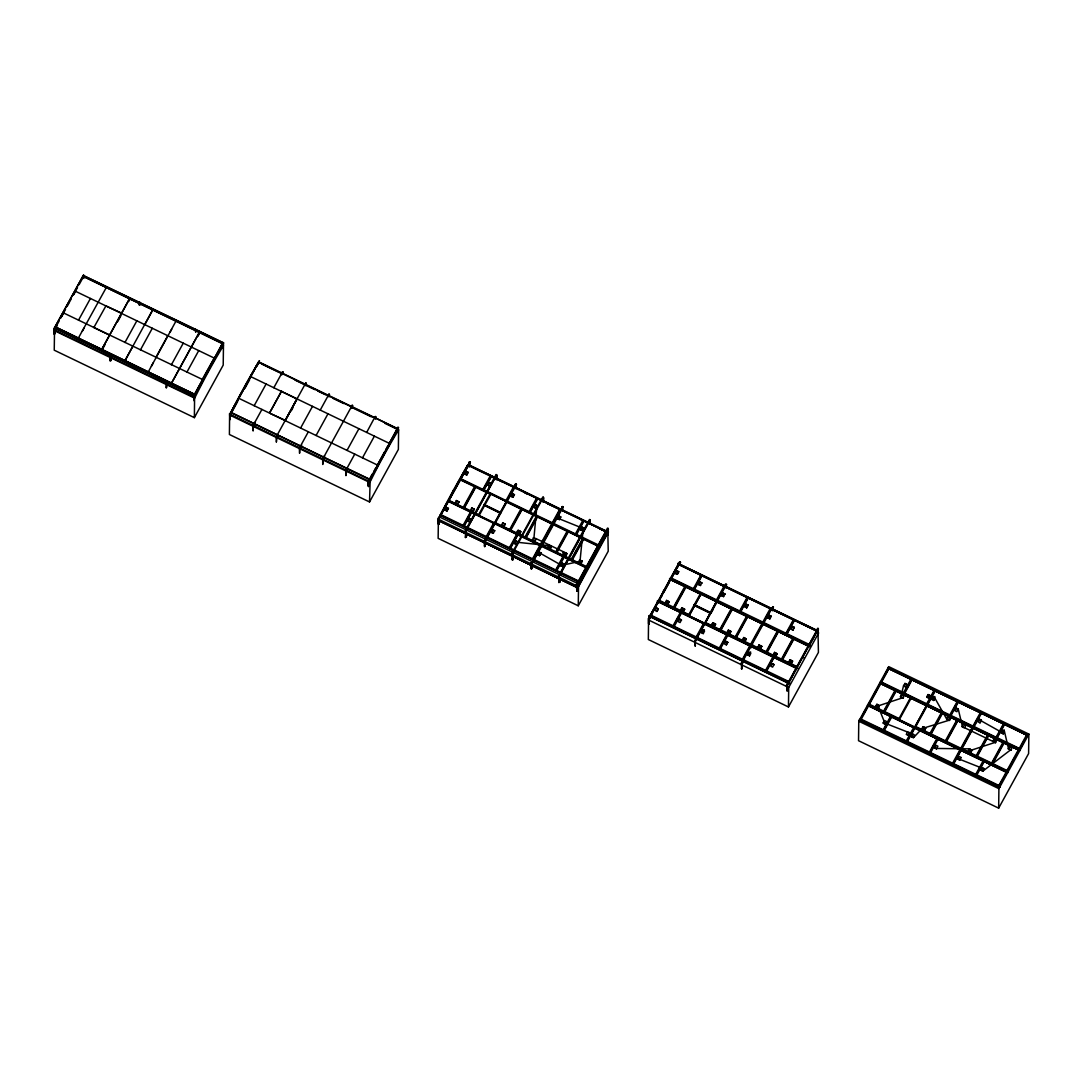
<?xml version="1.0" encoding="UTF-8"?>
<svg xmlns="http://www.w3.org/2000/svg" width="1083" height="1083" viewBox="0 0 1083 1083"><rect width="100%" height="100%" fill="white"/><g stroke="black" fill="none" stroke-linecap="round" stroke-linejoin="round"><path stroke-width="1.5" d="M223.504 342.783L194.642 395.606L54.556 328.027L54.245 350.188L194.371 417.645L223.206 365.106L223.504 342.783L83.31 275.434L54.556 327.824L54.15 334.038L54.218 328.46L83.648 274.852M59.132 321.028L55.138 328.339L55.03 333.767L54.15 334.038M63.044 312.716L202.67 379.578L194.737 394.388L55.111 326.822L194.737 394.388M74.957 291.016L214.569 358.229L222.516 343.419M77.841 339.033L106.662 286.873M78.517 320.162L90.43 298.475M83.892 278.453L83.96 275.61M94.004 327.256L105.904 305.92M101.694 350.757L104.889 344.895M109.613 335.121L93.585 327.418M110.249 360.436L110.276 354.764L109.979 360.91L110.791 360.612L110.859 355.048L110.75 360.68M105.484 305.717L121.377 313.014M124.938 342.499L136.851 320.812M124.965 360.801L132.816 346.303M129.946 298.082L101.193 350.472L129.946 297.879M130.447 298.367L128.85 301.277M139.179 304.986L139.477 301.724L139.436 304.513M139.653 305.298L139.721 302.441L139.693 305.23M140.411 349.958L152.31 328.257M144.797 324.643L152.662 310.144M147.748 372.89L176.434 320.257M153.15 309.048L124.396 361.681M155.884 357.404L167.784 335.703M166.322 382.434L166.322 388.025L166.66 381.988M170.965 384.086L199.786 331.709M171.033 384.099L199.786 331.506M171.358 364.849L183.257 343.162M186.831 372.295L198.731 350.608M222.854 342.81L193.762 395.633L194.033 400.764M194.371 417.645L194.615 395.241L223.369 342.851M195.495 331.493L195.157 329.218M195.712 332.278L195.779 329.435M200.301 331.98L197.905 336.353M202.304 379.402L214.204 358.053M222.827 348.13L223.003 342.526M259.378 360.842L229.88 414.193L229.88 419.784L229.623 413.462L229.406 434.5L369.533 501.957L398.368 449.431L398.598 429.951L384.898 423.345M230.137 413.706L230.07 419.283M230.53 414.532L237.691 401.468M395.701 431.982L398.097 428.814L258.553 361.763L230.774 412.379L370.034 479.755L397.799 429.139M238.707 398.26L377.967 465.297M250.62 376.573L389.866 443.597M252.772 430.208L252.881 424.563L253.287 430.452M253.097 430.966L253.084 425.362L254.749 422.492M253.747 425.7L255.331 422.776M254.18 405.705L266.093 384.018M253.977 423.9L261.924 409.428M273.823 387.741L281.756 373.283M276.49 441.62L276.558 436.056M276.3 442.135L276.666 436.016M277.194 435.068L304.973 384.451M282.555 374.556L282.514 371.74L283.164 372.051M280.998 374.677L282.582 372.011M270.628 413.625L285.127 420.258M285.113 420.624L297.04 398.558M299.26 446.981L299.693 452.789M299.504 453.303L299.883 447.198M300.167 448.051L301.751 445.127M300.397 446.237L308.344 431.779M300.6 428.056L312.5 406.355M305.69 385.697L305.717 382.908L306.381 383.233M316.074 435.501L327.973 413.801M320.243 410.078L328.176 395.62M322.91 463.971L322.978 458.393M322.72 464.472L322.707 458.881L324.372 456.011L322.856 459.178M323.614 457.405L351.393 406.788M328.975 396.906L328.934 394.09L329.584 394.402M346.113 475.139L345.707 469.25M345.924 475.654L346.289 469.535M346.817 468.587L354.75 454.115M347.02 450.393L358.92 428.706M352.178 408.074L352.137 405.259L352.801 405.597L351.203 408.467M362.494 457.838L374.393 436.151M366.663 432.428L374.596 417.618L398.476 429.477L395.363 433.809L395.011 433.092M368.234 485.78L368.301 480.216L368.558 486.538L368.626 480.974L372.593 473.731M368.477 486.511L368.545 480.933M369.208 481.285L398.625 427.636L397.975 427.325L389.298 443.299M369.533 501.957L370.115 481.854A122.772 19.359 -64.3 0 1 398.26 430.56L398.598 429.951M375.381 419.243L375.341 416.427L376.004 416.738M397.989 431.535L397.975 427.325M438.791 524.091L438.872 518.121M439.211 523.509L438.29 523.847L438.398 517.809L438.141 538.346L578.268 605.79L578.512 586.661L608.429 532.051L468.262 464.58L467.436 465.568A182.513 28.781 -64.3 0 0 439.278 516.875L438.601 524.605L438.656 520.084L438.358 520.869L439.238 520.733M438.75 518.703L470.415 462.157L469.751 461.845L438.371 519.204L578.512 586.661L579.419 584.333A182.513 28.781 -64.3 0 1 607.563 533.026L608.429 532.051M606.697 531.726L579.094 582.207L440.28 515.386L467.937 464.661L606.751 531.794M448.389 508.387L447.035 511.014L445.289 510.174L446.643 507.548L448.389 508.563L446.643 507.548M447.035 511.014L445.289 509.998M448.227 500.887L478.97 515.819L490.843 494.2M453.263 490.301L453.263 490.477M456.349 500.549L458.975 501.984L456.349 500.549L455.456 502.363L458.082 503.622L458.975 501.808M552.574 523.563L598.858 546.198L460.045 479.052L551.179 523.238M463.402 526.176L471.335 511.88L463.389 526.392M468.154 472.364L466.814 474.99L465.054 474.151L466.407 471.525L468.154 472.54L466.407 471.525M465.541 531.794L464.959 531.279L496.095 474.53L496.759 474.841L465.46 531.753M466.543 536.762L466.096 533.296L465.46 537.534L465.46 531.55L496.61 474.801L496.704 479.322L496.935 478.456M465.798 537.087L465.839 531.022L465.758 536.992M465.907 533.811L466.313 537.168M466.814 474.99L465.054 473.975M468.722 465.487L469.494 465.609M468.885 466.624L468.98 462.075L469.467 466.895M468.425 521.302L470.171 522.155L468.425 521.302L469.778 518.676L471.525 519.515L470.171 522.155M469.765 466.353L469.751 461.845M438.75 518.906L469.9 461.94M469.778 518.676L471.525 519.691M471.755 507.954L474.381 509.403L471.755 507.954L470.848 509.768L473.474 511.041L474.381 509.227M475.437 486.781L463.578 508.089M483.167 490.152L491.1 476.073M484.48 540.079L484.453 545.981M485.225 545.751L485.374 542.569L484.48 542.84M515.901 488.555L515.955 484.074L484.737 540.796L485.387 541.148L516.537 484.385L515.874 484.047L515.819 488.528M488.189 485.292L489.949 486.132L488.189 485.292L489.543 482.666L491.289 483.505L489.949 486.132M489.543 482.666L491.289 483.681M491.073 476.114L483.153 490.369M494.66 530.656L493.32 533.283L491.56 532.443L492.914 529.817L494.66 530.832L492.914 529.817M493.32 533.283L491.56 532.267M496.325 479.823L496.501 475.315L496.826 478.727M502.702 522.859L505.328 524.294L502.702 522.859L501.795 524.673L504.421 525.932L505.328 524.118M509.66 548.661L517.579 534.406M509.687 548.797L517.606 534.149M509.903 530.359L521.789 509.091M514.425 494.633L513.085 497.273L511.325 496.42L512.679 493.794L514.425 494.809L512.679 493.794M513.843 551.369L512.245 554.279L511.663 553.765L512.327 554.076M512.178 554.036L512.245 560.046L513.356 559.207L512.476 559.478L513.125 553.779L513.017 559.816M513.085 497.273L511.325 496.258M512.503 559.573L512.584 553.603M512.814 559.031L512.814 555.782L512.584 559.437M515.061 487.512L515.102 484.277L515.508 487.716M514.696 543.585L516.456 544.424L514.696 543.585L516.049 540.945L517.796 541.974L516.049 540.945M517.2 531.902C516.808 529.018 522.859 531.076 519.826 533.35L517.2 531.902L518.094 530.264M519.826 533.35L520.72 531.536M529.452 512.787L537.344 498.383M531.13 568.534L531.239 562.497L531.455 569.292L531.455 563.282L532.105 563.607L563.255 506.844L562.591 506.533L562.619 511.041M531.943 568.237L531.509 564.771L531.78 565.84M532.051 568.209L531.753 565.502M532.809 559.586L560.493 509.2L532.795 559.803M533.499 537.682L536.126 539.117L533.499 537.682L532.592 539.496L535.219 540.755L536.126 538.941M534.461 507.561L536.22 508.401L534.461 507.561L535.814 504.935L537.561 505.951L535.814 504.935M537.127 516.212L525.323 538.129L537.209 516.253M537.831 554.713L539.591 555.565L537.831 554.713L539.185 552.086L540.931 552.926L539.591 555.565M539.185 552.086L540.931 553.102M540.701 545.182L586.986 567.817L494.579 522.981M543.152 502.282L543.72 498.045M548.891 545.087L551.518 546.536L550.624 548.174L547.998 546.901L548.891 545.087L551.518 546.536M550.624 548.174L551.518 546.36M556.093 552.817L567.979 531.333M555.945 570.714L563.85 556.676M557.596 518.703L559.356 519.542L557.596 518.703L558.95 516.077L560.696 516.916L559.356 519.542M558.95 516.077L560.696 517.092M558.368 576.278L558.963 582.532L558.882 576.522L590.032 519.772L590.045 524.253L590.181 519.813L589.518 519.488L558.368 576.278L558.95 576.765L590.181 519.813M559.221 582.058L559.261 575.98L559.735 582.14M558.882 582.505L559.518 578.268L559.735 582.302M559.952 581.72L559.992 578.579M564.067 564.067L562.727 566.693L560.967 565.854L562.321 563.228L564.067 564.243L562.321 563.228M561.752 509.822L561.82 506.763L562.334 510.174M562.226 510.201L562.334 509.944M562.727 566.693L560.967 565.678M564.297 552.506C558.124 553.061 572.65 554.956 564.297 552.682M563.404 554.144L566.03 555.403M575.709 534.704L583.615 520.666M576.332 584.915L607.468 528.138L608.132 528.45L576.833 585.375L576.332 584.888L576.914 591.183L576.833 585.172M577.171 590.695L577.212 584.63L577.686 590.776M577.686 590.952L577.483 586.905L576.914 591.183M577.916 590.37L577.726 587.636M578.322 587.934L438.182 520.517M579.703 559.925L582.316 561.36L579.703 559.925L578.796 561.725L581.422 562.998L582.329 561.184M583.832 528.044L582.492 530.684L580.732 529.831L582.085 527.204L583.832 528.22L582.085 527.204M582.492 530.684L580.732 529.668M583.385 538.738L571.526 560.046M589.802 523.482L589.802 520.314L590.357 523.658M607.753 532.119L607.753 528.964L608.226 551.22L578.268 605.79M608.01 532.89L608.375 529.167M608.159 535.246L608.132 528.45M649.313 623.28L648.744 624.295L648.812 618.731L680.029 562.009M649.001 623.822L649.083 618.258M649.15 616.268L649.462 615.482L789.588 682.94L649.421 615.591L649.15 616.268L789.277 683.711L789.588 682.94M648.825 624.336L648.866 620.18M650.247 615.482L658.085 601.092L650.193 615.496L788.979 682.493M656.555 607.956L658.302 608.984L656.948 611.435L655.201 610.595L656.555 607.956L658.302 608.984M656.948 611.435L658.302 608.808M797.751 668.103L657.652 600.781M657.652 600.551L797.778 668.238L657.395 601.227M665.666 602.229L668.292 603.502L665.666 602.229L666.559 600.415L669.186 601.864L666.559 600.415M669.822 578.376L809.949 646.064L669.822 578.606M670.607 578.376L678.459 563.986L817.272 631.132L809.367 645.522L670.553 578.376L678.459 563.986M673.301 626.597L681.221 612.233L673.301 626.813M673.775 607.929L685.674 586.404L673.761 608.145M675.562 573.476L677.322 574.328L675.562 573.476L676.916 570.849L678.662 571.689L677.322 574.328M676.916 570.849L678.662 571.865M677.714 564.216L678.026 563.444L818.152 630.888L817.841 631.673L677.755 564.121L678.026 563.444L818.152 631.118M679.704 565.34L679.19 562.212M680.002 564.798L679.962 561.982L680.611 562.321L679.014 565.231M680.11 562.28L671.162 578.647M679.691 619.097L681.437 620.112L679.691 619.097L678.337 621.723L680.083 622.576L681.437 619.936M681.058 609.648L681.965 607.834L684.591 609.269L683.684 610.907L681.058 609.648L681.965 607.834M683.684 610.907L684.591 609.093M689.181 615.374L658.383 600.875L670.255 578.931L658.437 600.767L689.167 615.564L701.053 594.066M693.689 589.842L701.594 575.127L694.474 588.394M695.205 640.459L695.245 645.996M695.137 646.023L694.69 640.215M695.435 645.482L694.988 642.381M698.697 584.617L700.457 585.456L698.697 584.617L700.051 581.991L701.798 583.006L700.051 581.991M702.826 630.238C697.587 636.98 708.174 627.03 702.826 630.414M701.473 632.689L703.233 633.528M704.356 623.686L696.464 638.09L704.356 623.375M704.735 623.185L716.594 601.241L704.6 623.74L716.648 601.945M712.005 624.539L712.912 622.725L715.538 624.174L714.631 625.812L712.005 624.539L712.912 622.725M714.631 625.812L715.538 623.998M724.717 586.58L716.824 600.97L724.662 586.512M719.586 648.866L727.519 634.57L719.572 649.083M724.947 593.971L723.593 596.598L721.833 595.758L723.187 593.118L724.933 594.147L723.187 593.118M723.593 596.598L721.847 595.582M725.786 587.446L726.084 584.184L726.747 584.522L725.15 587.433M726.124 587L726.084 584.184L724.568 587.121M725.962 641.366L727.708 642.395L726.355 644.845L724.608 644.006L725.962 641.366L727.708 642.395M726.355 644.845L727.708 642.219M727.41 631.958L730.037 633.217L727.41 631.958L728.304 630.144L730.93 631.579L728.304 630.144M732 608.971L720.114 630.455L731.946 608.673M735.533 638.009L747.419 616.349M739.96 612.112L747.879 597.681M741.963 668.482L741.449 662.634L741.855 668.509M741.706 664.867L741.665 669.023L741.652 663.419L743.331 660.549L741.801 663.73M741.665 669.023L742.18 665.179M742.721 660.007L750.573 645.671M742.803 639.363L745.429 640.635L742.803 639.363L743.71 637.549L746.336 638.997L743.71 637.549M744.969 606.886L746.729 607.739L744.969 606.886L746.322 604.26L748.082 605.099L746.729 607.739M746.322 604.26L748.069 605.275M747.392 616.376L735.506 637.86M747.812 597.423L739.946 611.976M749.098 652.508C743.859 659.249 754.445 649.313 749.098 652.683M747.744 654.958L749.504 655.811M750.912 645.062L762.798 623.794M758.208 646.781L759.102 644.967L761.728 646.402L760.835 648.04L758.208 646.781L759.102 644.967M760.835 648.04L761.742 646.226M763.082 622.887L770.988 608.849M765.843 671.352L773.763 657.097M765.925 671.176L773.79 656.853M766.317 652.697L778.19 631.199M766.331 652.832L778.217 630.956M771.218 616.241L769.864 618.867L768.104 618.027L769.458 615.401L771.204 616.417L769.458 615.401M769.864 618.867L768.118 617.851M771.962 609.756L772.572 607.252M772.233 663.649L773.979 664.664L772.233 663.649L770.879 666.275L772.639 667.114L773.979 664.488M772.829 610.88L772.802 606.67L773.465 607.008L771.868 609.891M773.6 654.186L776.24 655.459L773.6 654.186L774.507 652.386L777.134 653.821L774.507 652.386M781.709 659.885L793.595 638.293L781.709 660.102M788.126 682.114L786.529 685.052L787.124 690.913L787.043 685.295M787.382 690.426L787.422 684.767L787.355 690.331M787.679 689.885L787.382 687.543L788.262 687.285M649.421 623.239L648.5 623.578L648.568 618.014L648.338 639.525L788.465 706.969L788.708 687.488L818.653 632.919L815.607 631.457M789.006 661.605L791.632 662.864L789.006 661.605L789.913 659.791L792.539 661.063L791.632 662.864M788.993 682.276L796.898 667.913M789.317 683.441L649.15 616.037M789.913 659.791L792.526 661.226M791.253 629.169L793 630.008L791.253 629.169L792.594 626.529L794.34 627.558L792.594 626.529M794.123 619.99L786.231 634.381L794.15 619.733M797.481 668.549L657.354 601.092M803.6 657.882L803.816 657.652M753.335 619.381L809.651 646.605L669.524 578.918M809.908 646.104L809.651 646.605M817.922 633.271L817.963 629.101L818.423 652.399L788.465 706.969M818.193 628.546L818.274 634.151M816.081 631.213L817.679 628.275L818.342 628.587L818.152 635.383L818.003 634.624M858.765 721.21L858.535 740.704L998.661 808.148L1028.606 753.578L1028.85 734.098L888.723 666.641L858.765 721.21L998.905 788.668L998.661 808.148M860.403 719.45L868.241 705.371M867.51 705.29L1007.637 772.734M875.822 706.197L878.448 707.456L875.822 706.197L876.729 704.383L879.355 705.818L876.729 704.383M879.68 683.116L1019.807 750.573L1004.049 743.087M880.411 683.211L868.539 704.83L899.323 719.518M883.268 723.173L885.014 724.013L883.268 723.173L884.621 720.547L886.368 721.386L885.014 724.013M883.471 730.551L891.39 716.201L883.471 730.768M883.931 711.883L895.831 690.372M887.884 668.184L1028.011 735.628L935.13 690.805M888.615 668.265L880.709 682.656L888.629 668.021M895.817 690.616L883.931 712.113M900.406 696.87L903.032 698.129L900.406 696.87L901.313 695.056L903.939 696.328L903.032 698.129M903.845 693.797L911.751 679.082L904.643 692.362M904.982 683.427L906.728 684.456L904.982 683.427L903.628 686.067L905.388 686.906L906.742 684.28M906.403 734.315L908.15 735.154L906.403 734.315L907.757 731.675L909.503 732.69L908.15 735.154M906.606 741.693L914.512 727.654M909.503 732.69L908.163 734.978M911.209 698.034L899.35 719.654L868.607 704.735L880.438 682.953M911.629 736.833L912.983 734.193L914.729 735.208L913.389 737.672L911.629 736.833L912.983 734.193M913.389 737.672L911.642 736.657M914.945 726.815L926.764 705.195L914.891 726.828L1007.298 771.299M922.175 728.507L924.801 729.766L922.175 728.507L923.068 726.693L925.694 728.128L923.068 726.693M927.034 704.83L934.886 690.548M928.117 694.569L929.864 695.584L928.524 698.048L926.764 697.195L928.117 694.569L929.864 695.584M928.524 698.048L929.877 695.408M933.343 697.086C928.117 703.828 938.704 693.892 933.343 697.262M932.003 699.537L933.749 700.39M934.764 747.96L936.524 748.8L934.764 747.96L936.118 745.334L937.878 746.173L936.524 748.8M942.156 712.925L930.27 734.409M945.676 741.611L957.562 720.344M945.743 741.869L957.562 720.019M946.759 719.18L947.652 717.366L950.278 718.801L949.385 720.439L946.759 719.18L947.652 717.366M949.385 720.439L950.278 718.801M950.102 715.931L958.022 701.676M950.184 715.755L958.035 701.432M956.492 708.228L958.238 709.243L956.492 708.228L955.138 710.854L956.885 711.693L958.238 709.067M957.9 759.102L959.66 759.941L957.9 759.102L959.254 756.475L961 757.491L959.66 759.941M960.783 749.923L952.891 764.314L960.811 749.896M961 757.491L959.66 759.765M961.081 749.016L972.981 727.722M962.151 726.585C964.628 729.671 967.809 725.217 963.058 724.784L962.151 726.585L995.575 742.681L996.482 740.867L993.856 739.608L992.949 741.422L993.856 739.608M968.364 750.736L970.991 752.008L968.364 750.736L969.271 748.935L971.898 750.194L970.991 752.008M969.271 748.935L971.898 750.37M972.954 727.749L961.068 749.246M973.238 727.072L981.157 712.492L973.238 726.855M976.081 775.13L983.919 761.065M976.541 756.475L988.359 735.167M979.628 719.356L981.374 720.371L980.02 722.835L978.274 721.995L979.628 719.356L981.374 720.371M980.02 722.835L981.374 720.209M981.049 770.243L982.389 767.603L984.136 768.619L982.795 771.082L981.049 770.243L982.389 767.603M982.795 771.082L981.049 770.067M991.879 763.853L1003.779 742.329M995.575 742.681L992.949 741.246M996.374 737.983L1004.293 723.945M999.149 786.231L1007.068 771.881L999.162 786.272L860.349 719.45L868.255 705.06M999.487 787.409L859.36 719.951L999.487 787.585M1002.763 730.497C997.524 737.239 1008.111 727.302 1002.75 730.673M1001.409 732.947L1003.156 733.8M1003.751 742.586L991.893 763.881M1007.271 771.258L1019.157 749.68L1007.271 771.475L914.945 727.031M1007.907 772.233L867.821 704.505L1007.948 772.193M1008.354 748.827L1010.98 750.099L1008.354 748.827L1009.248 747.013L1011.874 748.285L1010.98 750.099M1027.429 735.086L1019.523 749.477L1027.374 735.019M1020.078 750.059L879.978 682.344L1020.105 749.788M1028.268 735.127L888.141 667.494M580.15 559.911L583.06 530.277M533.933 538.034L536.708 508.144M438.371 519.204L439.265 518.919M900.731 697.344L903.628 685.336M551.233 545.9L517.891 542.339M540.959 553.684L563.241 566.274M564.067 564.825L582.14 560.872M583.899 528.748L559.911 519.068M884.026 721.021L877.352 704.37M907.27 731.918L883.254 722.483M935.17 698.63L947.002 719.613M958.374 709.582L962.543 727.072M981.36 720.953L1003.751 733.502M913.944 737.198L923.582 726.977M926.723 696.464L934.318 700.16M937.012 748.461L969.786 748.867M983.242 770.839L1010.669 749.829M984.257 769.025L960.201 759.494M230.665 415.858L229.934 415.642L233.265 408.548M230.652 415.858L231.911 413.029M255.128 424.198L253.855 427.04L253.138 426.81L254.546 423.913M254.6 423.967L253.138 426.81M278.331 435.366L277.058 438.209L276.355 437.992L277.749 435.095M276.558 437.965L277.803 435.136M299.639 449.188L300.966 446.264L299.558 449.161L300.289 449.364M300.275 449.377L301.548 446.548M322.842 460.37L324.643 456.092M324.169 457.432L322.775 460.329L323.506 460.546L324.751 457.716M346.695 471.728L347.941 468.898L346.709 471.714L345.978 471.498L347.223 468.682M346.046 471.538L347.372 468.601M369.33 482.598L368.599 482.395L371.726 475.329M368.802 482.368L372.457 475.545L369.317 482.612M1004.591 732L1008.639 749.287M60.729 318.145L65.522 309.386M67.119 306.503L68.716 303.565M73.509 294.833L77.502 287.564M79.1 284.68L83.892 275.921M57.128 325.469A122.772 19.359 -64.3 0 0 54.827 330.085L54.488 330.708L194.615 398.151L194.954 397.542A122.772 19.359 -64.3 0 1 223.098 346.249L223.436 345.626M82.362 331.154L83.946 328.257M117.668 321.651L120.863 315.789M151.417 366.216L153.339 362.697M170.112 332.143L171.71 329.232M167.175 382.231L166.552 387.443M259.446 360.666L229.65 415.019L369.777 482.476M244.853 388.445L249.618 379.727M253.232 425.457L254.816 422.56M281.066 374.745L282.663 371.835M305.46 383.396L305.799 382.949M285.113 420.854L297.121 398.95M291.273 410.795L292.857 407.871M328.663 394.564L329.002 394.117M352.205 405.286L351.88 405.732M375.084 416.901L375.422 416.698M374.19 470.834L375.774 467.937M377.371 465.027L384.519 451.99M386.117 449.093L387.7 446.196M440.28 515.386L467.964 464.729L607.103 531.983M438.696 520.422L438.94 521.275L439.238 520.368M469.156 466.056L469.494 465.243M445.289 510.174L446.643 507.71M465.054 474.151L466.407 471.701M463.294 507.277L474.841 486.226M464.363 506.966L475.464 486.754M464.174 508.347L476.006 486.795M463.131 525.39L470.428 512.083M482.896 489.381L490.193 476.06M464.011 526.473L471.592 512.638M483.776 490.45L491.357 476.628M466.692 533.581L466.38 534.488L466.096 533.296M496.041 479.079L496.352 478.172M465.46 537.534L466.069 536.437L466.313 537.33M478.686 514.696L490.247 493.645M486.267 536.532L493.564 523.211M506.032 500.508L513.328 487.201M484.805 541.067L516.022 484.142M484.818 542.393L484.48 543.192L485.374 542.8M491.56 532.443L492.914 529.993M511.325 496.42L512.679 493.97M484.412 546.049L485.333 545.71L484.656 546.78L484.737 540.796L485.387 541.121M509.633 529.587L521.18 508.536M510.526 530.656L522.358 509.105M509.403 547.673L516.699 534.352M529.167 511.65L536.464 498.329M529.506 512.462L537.371 498.139M510.283 548.743L517.864 534.921M530.061 512.719L537.642 498.897M516.456 544.424L517.796 541.798M536.22 508.401L537.561 505.775M511.663 553.792L542.813 497.002L543.463 497.327L541.798 500.427M512.178 554.239L543.395 497.287L543.409 501.808L543.639 500.942M512.814 556.012L512.503 556.689L513.396 556.418M513.396 556.066L512.516 556.554M525.038 537.006L536.586 515.955M525.918 538.075L537.75 516.51M532.538 558.801L539.835 545.494M540.431 544.411L551.992 523.373M552.303 522.791L559.6 509.47M531.523 563.553L562.673 506.573M531.591 563.593L533.188 560.683M561.143 509.741L562.673 506.803M531.536 565.109L532.078 565.421M531.753 565.867L532.091 565.055M539.591 555.389L540.931 552.926M559.356 519.366L560.696 516.916M555.836 551.829L567.384 530.778M556.73 552.899L568.548 531.347M555.674 569.942L562.97 556.621M575.439 533.919L582.735 520.612M556.567 571.012L564.148 557.19M576.332 535.002L583.913 521.167M566.03 555.579L566.923 553.765M560.967 565.854L562.321 563.404M580.732 529.831L582.085 527.38M559.518 578.268L559.221 579.175L560.101 578.782M571.242 559.234L582.789 538.197M571.58 560.046L583.399 538.495M572.122 560.317L583.954 538.752M578.809 581.084L586.106 567.763M586.634 566.653L598.182 545.602M598.574 545.06L605.871 531.739M606.764 531.482L579.094 581.896L440.28 515.075M578.065 587.189L577.753 588.096L577.483 586.905M607.428 532.565L607.725 531.794M576.833 591.142L578.024 590.33M648.961 619.029L670.824 579.256M652.629 612.667L648.582 620.031L788.708 687.488M654.24 609.715L655.865 606.764M657.476 603.813L659.1 600.862M660.711 597.911L662.336 594.96M663.96 592.008L668.807 583.168M672.056 577.266L675.291 571.364M676.902 568.413L678.527 565.461M651.073 616.132L649.475 619.083L648.812 618.731M677.322 574.152L678.662 571.689M668.292 603.502L669.186 601.688M673.504 607.157L685.052 586.106M674.384 608.226L686.216 586.675M673.044 625.812L680.341 612.504M693.404 588.705L700.701 575.384M673.924 626.895L681.505 613.059M694.298 589.775L701.879 575.953M700.457 585.456L701.798 582.83M688.896 614.562L700.457 593.525M689.181 615.699L701.053 593.755M696.179 636.953L703.476 623.632M716.54 599.847L723.837 586.526M696.613 638.063L695.015 641.204L696.68 638.334M697.059 638.022L704.64 624.201M717.433 600.916L725.014 587.081M705.331 623.118L717.163 601.566M695.597 641.285L697.195 638.347M711.572 612.179L713.169 609.242M721.833 595.758L723.187 593.294M703.219 633.704L704.573 631.078M719.843 629.467L731.391 608.416M720.736 630.536L732.568 608.984M719.315 648.094L726.612 634.773M739.675 610.974L746.972 597.667M720.195 649.164L727.776 635.328M740.569 612.057L748.15 598.222M730.037 633.217L730.93 631.403M746.729 607.563L748.082 605.099M735.249 636.872L746.796 615.834M736.129 637.941L747.96 616.389M745.429 640.635L746.336 638.821M742.451 659.222L749.747 645.915M750.641 644.29L762.202 623.239M762.811 622.116L770.108 608.795M743.331 660.305L750.912 646.47M751.534 645.36L763.366 623.808M763.705 623.185L772.883 606.697M771.272 609.851L772.951 606.764M742.315 663.771L743.913 660.833M751.101 647.756L752.699 644.818M768.104 618.027L769.458 615.577M741.341 668.265L742.261 667.927M749.504 655.987L750.844 653.347M766.047 651.695L777.594 630.658M766.94 652.778L778.758 631.213M765.586 670.363L772.883 657.043M785.947 633.257L793.257 619.936M766.466 671.433L774.047 657.611M786.84 634.327L794.421 620.491M776.24 655.459L777.134 653.645M793 630.008L794.353 627.382M781.452 659.114L793 638.063M782.332 660.183L794.164 638.632M791.632 662.701L792.539 661.063M788.722 681.505L796.019 668.184M796.844 666.519L808.392 645.482M809.082 644.385L816.392 631.078M818.342 628.587L787.043 685.498L818.193 628.749M817.638 632.431L818.22 632.702M787.057 690.873L787.652 689.776M861.229 719.207L868.539 705.886M869.148 704.776L880.98 683.224M881.603 682.087L888.899 668.78M878.448 707.456L879.355 705.642M883.66 711.111L895.208 690.074M884.554 712.194L896.386 690.629M882.916 730.294L890.497 716.459M903.29 693.174L910.871 679.352M884.364 730.335L891.675 717.027M904.738 693.228L912.035 679.907M898.782 719.044L910.329 697.98M906.051 741.422L913.632 727.6M926.425 704.316L934.006 690.494M907.229 741.99L914.81 728.155M915.501 727.086L927.332 705.52M927.59 704.884L935.17 691.049M933.749 700.566L935.103 697.926M924.801 729.766L925.694 727.952M930.013 733.421L941.56 712.384M930.893 734.491L942.724 712.939M929.471 752.049L936.768 738.728M949.845 714.942L957.142 701.622M930.365 753.118L937.946 739.296M950.725 716.012L958.306 702.19M945.134 741.341L956.682 720.29M946.298 741.909L958.13 720.357M952.607 763.19L959.904 749.869M960.526 748.759L972.074 727.695M972.981 726.084L980.277 712.763M953.5 764.26L961.081 750.438M961.69 749.328L973.522 727.762M973.861 727.153L981.442 713.318M971.004 751.832L971.898 750.194M976.203 755.663L987.764 734.612M977.096 756.733L988.928 735.181M975.742 774.318L983.053 761.011M996.116 737.212L1003.413 723.891M976.636 775.401L984.217 761.566M996.996 738.281L1004.577 724.459M1003.156 733.976L1004.51 731.336M991.324 763.583L1002.872 742.532M992.488 764.151L1004.32 742.586M998.878 785.459L1006.188 772.138M1006.73 771.001L1018.277 749.937M1019.252 748.353L1026.549 735.032M998.905 788.668L1028.85 734.098M258.661 363.13L256.333 366.338M256.197 366.758L258.526 363.55M394.781 433.525L397.962 429.234M925.342 727.573L948.789 720.357M995.209 742.369L971.586 750.099M535.76 538.468L566.599 553.305M879.017 705.615L902.505 697.831M83.31 275.664L223.477 343.081M398.043 427.582L368.694 481.245M223.166 343.622L82.89 276.206L222.516 343.771M259.203 362.507L373.148 417.266M677.714 563.986L817.882 631.403M261.517 363.956L279.793 372.755M295.023 380.092L314.828 389.623M317.874 391.085L325.496 394.754M333.104 398.422L343.771 403.553M351.379 407.222L371.185 416.752M467.68 465.243L607.103 532.119M491.168 476.601L501.849 481.705M524.673 492.738L527.719 494.335M547.524 503.73L558.205 508.834M581.029 519.854L584.075 521.451M599.319 528.626L606.94 532.294M887.911 668.076L932.084 689.343M888.358 668.522L1027.09 735.316M671.433 578.119L693.959 588.962M694.569 589.247L717.095 600.104M717.704 600.388L740.23 611.245M740.84 611.529L763.366 622.373M763.989 622.657L786.502 633.514M787.124 633.799L809.637 644.656M670.607 578.593L809.353 645.387M281.079 391.234L297.026 398.91M669.551 579.053L693.932 590.79M696.978 592.252L750.289 617.919M460.925 478.794L483.438 489.638M484.06 489.922L506.573 500.779M507.196 501.063L529.709 511.921M530.332 512.205L552.844 523.048M553.467 523.333L575.994 534.19M576.603 534.474L599.129 545.318M670.539 579.757L684.767 586.62M685.945 587.162L700.173 594.025M716.878 602.067L731.12 608.93M732.284 609.472L746.512 616.335M747.69 616.89L761.918 623.754M763.082 624.295L777.31 631.159M778.487 631.714L792.715 638.577M793.88 639.132L808.121 645.996M460.058 479.119L598.845 546.049M881.048 681.83L903.56 692.673M904.183 692.971L926.71 703.801M927.874 704.356L950.387 715.2M951.009 715.484L973.522 726.341M974.145 726.625L996.658 737.482M997.281 737.767L1019.793 748.61M460.329 479.877L474.557 486.741M475.735 487.296L489.963 494.159M506.668 502.187L520.909 509.051M522.074 509.606L536.302 516.469M537.479 517.011L551.707 523.874M552.871 524.429L567.099 531.293M568.277 531.834L582.505 538.698M583.669 539.253L597.897 546.116M1019.509 749.125L880.777 682.344L1019.509 749.341M879.68 682.886L1019.848 750.478M880.696 683.711L894.937 690.575M896.101 691.13L941.276 712.885M942.44 713.44L957.223 720.561M957.846 720.845L972.629 727.979M973.238 728.263L1003.427 742.803M946.759 719.004L949.385 720.263M694.189 604.585L710.908 612.748M694.149 604.856L710.908 612.924M693.892 605.14L710.692 613.168M693.932 605.275L710.651 613.438M483.993 504.461L500.698 512.611M483.952 504.732L500.739 512.746M483.722 504.962L500.481 513.031M483.681 505.003L500.441 513.301M681.965 608.01L684.591 609.269M712.912 622.901L715.538 624.174M759.102 645.143L761.728 646.402M518.094 530.44L520.72 531.712M681.072 609.472L683.698 610.731M712.005 624.363L714.631 625.636M758.208 646.605L760.835 647.864M659.276 600.293L674.046 607.414M674.668 607.698L689.451 614.833M705.615 622.59L720.398 629.724M721.021 630.008L735.79 637.142M736.413 637.427L751.196 644.547M751.819 644.832L766.588 651.966M767.211 652.25L781.994 659.371M782.616 659.655L797.399 666.79M704.735 622.86L797.129 667.331M704.789 623.077L797.115 667.521M449.066 500.414L463.835 507.548M464.458 507.832L479.241 514.953M495.405 522.723L510.188 529.844M510.81 530.129L525.58 537.263M526.203 537.547L540.986 544.681M541.608 544.966L556.378 552.086M557 552.371L571.783 559.505M572.406 559.789L587.189 566.91M587 567.492L448.172 500.671L539.32 544.871M657.828 601.674L796.574 668.455M447.915 501.253L586.661 568.047M869.432 704.248L884.215 711.382M884.838 711.666L899.066 718.53M915.771 726.558L930.554 733.692M931.177 733.976L945.405 740.84M946.583 741.381L960.811 748.245M961.975 748.8L976.758 755.92M977.38 756.205L991.608 763.068M992.773 763.623L1007.014 770.487M867.51 705.06L1007.677 772.639M867.984 705.642L1006.73 772.423M230.774 412.379L370.034 479.403M54.556 327.824L194.683 395.309M651.073 615.225L673.585 626.082M674.208 626.367L696.721 637.21M697.344 637.494L719.857 648.351M720.479 648.636L742.992 659.493M743.615 659.777L766.128 670.621M766.75 670.905L789.263 681.762M441.16 514.804L463.673 525.661M464.296 525.945L486.809 536.802M487.431 537.087L509.944 547.93M510.567 548.215L533.08 559.072M533.702 559.356L556.215 570.199M556.838 570.484L579.351 581.341M54.827 330.085L194.954 397.542M229.88 414.193L370.115 481.854M229.948 414.451L230.016 414.491A122.772 19.359 -64.3 0 1 258.133 363.103M860.687 718.936L883.2 729.78M883.823 730.077L906.336 740.907M907.5 741.462L930.026 752.319M930.635 752.604L953.162 763.447M953.785 763.732L976.297 774.589M976.92 774.873L999.433 785.73M439.278 516.875L579.419 584.333M438.344 520.219L578.308 588.096L438.344 520.327M61.812 316.331A122.772 19.359 -64.3 0 1 63.383 313.325M68.919 303.05A122.772 19.359 -64.3 0 1 71.288 298.773M73.644 294.576A122.772 19.359 -64.3 0 1 75.214 291.828M54.813 327.58L194.94 395.065L54.813 327.58M269.653 412.813L281.566 391.112L269.653 412.813M663.473 590.438L663.432 590.479M725.312 584.414L725.827 587.541L725.312 584.414M859.577 719.545L999.704 787.179L859.577 719.545M929.742 752.82L937.661 738.471L929.755 752.861"/></g></svg>
